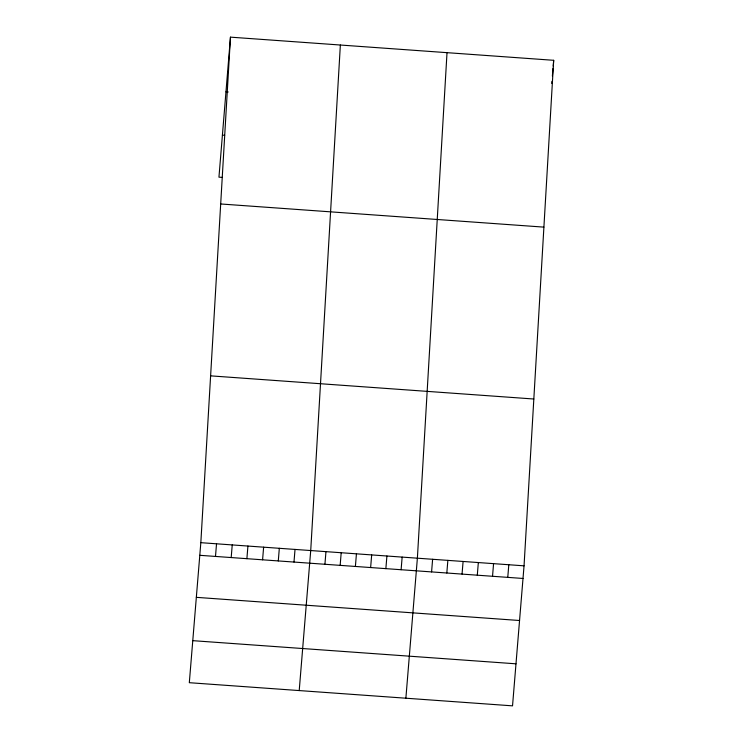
<?xml version="1.0" encoding="UTF-8"?>
<svg xmlns="http://www.w3.org/2000/svg" width="743" height="743" viewBox="0 0 743 743"><rect width="100%" height="100%" fill="white"/><g stroke="black" fill="none" stroke-linecap="round" stroke-linejoin="round"><path stroke-width="1.11" d="M200.833 542.678L230.469 37.15L553.684 60.304L524.047 565.832L512.531 705.85L189.316 682.696L200.833 542.678L524.047 565.832M340.359 45.026L310.723 550.544L299.215 690.572M447.017 52.66L417.38 558.188L405.873 698.206M230.469 37.15L218.953 177.168L222.324 177.41M215.489 556.433L216.529 543.802M231.194 557.556L232.234 544.925M246.89 558.69L247.93 546.049M262.585 559.813L263.626 547.173M278.291 560.937L279.322 548.297M293.987 562.061L295.027 549.421M324.923 564.281L325.963 551.64M340.155 565.367L341.195 552.727M355.395 566.463L356.436 553.823M370.636 567.55L371.676 554.91M385.868 568.646L386.908 556.005M401.109 569.732L402.149 557.101M431.581 571.915L432.621 559.284M446.822 573.011L447.862 560.371M462.053 574.098L463.093 561.467M477.294 575.193L478.334 562.553M492.535 576.28L493.566 563.649M507.766 577.376L508.806 564.736M551.78 83.448L551.947 81.349M552.383 76.092L553.015 68.347M553.21 66.053L553.684 60.304M225.974 91.826L228.212 91.983M222.408 135.133L224.655 135.291M220.69 203.972L543.904 227.126M210.613 375.856L533.827 399.01M199.793 555.309L523.007 578.463M196.338 597.344L519.552 620.507M192.771 640.661L515.986 663.815"/></g></svg>
